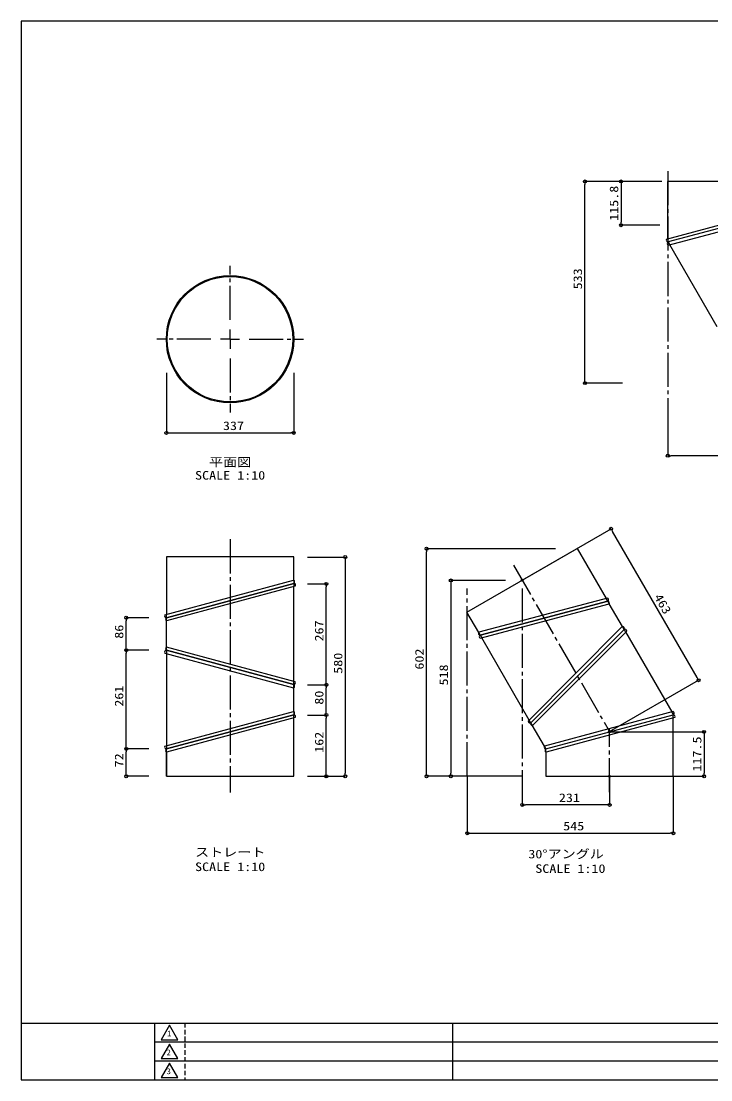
# Model space of a CAD drawing. Units: millimetres, scale not verified, with parts at other scales. Extents: x -2171 to 1829, y -1453 to 1347.
# Drawn here: x -2171 to -347, y -1453 to 1347 of the extents above; entities that cross this region are included whole.
import ezdxf
from ezdxf.enums import TextEntityAlignment as Align

# ---------------------------------------------------------------- set-up
doc = ezdxf.new("R2010")
doc.units = ezdxf.units.MM
doc.header["$LTSCALE"] = 10
doc.header["$PDMODE"] = 32
doc.header["$PDSIZE"] = 5
for name, pattern in [('CHAIN2', [12, 9, -1, 1, -1]), ('DASHED1', [1.8, 1.2, -0.6]), ('DASHED3', [4, 3, -1])]:
    doc.linetypes.add(name, pattern=pattern)
for name, color, linetype in [('0-0_0', 7, 'Continuous'), ('0-1_Defpoints', 7, 'CHAIN2'), ('8-0', 7, 'Continuous')]:
    doc.layers.add(name, color=color, linetype=linetype)
doc.styles.add('ＭＳ ゴシック', font='')
doc.styles.get('ＭＳ ゴシック').set_extended_font_data('MS Gothic')

msp = doc.modelspace()

# ---------------------------------------------------------------- linework, layer by layer
at = {"layer": '0-0_0'}
for p, q in [((-580.6, 923.47), (-680.3, 923.47)), ((-680.12, 923.47), (-680.12, 915.47)), ((-680.12, 398.04), (-680.12, 915.47)), ((-476.48, 923.47), (-584.54, 923.47)), ((-584.36, 923.47), (-584.36, 915.47)), ((-584.36, 915.47), (-584.36, 815.63)), ((-123.71, 923.47), (-460.71, 923.47)), ((-460.71, 771.78), (-460.71, 923.47)), ((-463.99, 770.91), (-123.17, 861.67)), ((-122.76, 853.31), (-460.04, 763.49)), ((-122.9, 853.27), (-460.04, 763.49)), ((-459.78, 755.09), (-118.8, 845.9)), ((-584.36, 807.63), (-584.36, 815.63)), ((-481.72, 807.63), (-584.54, 807.63)), ((-330.4, 538.95), (-455.68, 755.94)), ((-1787.23, 416.87), (-1787.23, 258.1)), ((-1787.23, 416.87), (-1787.23, 258.1)), ((-1450.23, 416.87), (-1450.23, 258.1)), ((-1450.23, 416.87), (-1450.23, 258.1)), ((-680.12, 390.04), (-680.12, 398.04)), ((-580.6, 390.04), (-680.3, 390.04)), ((-1787.23, 258.28), (-1779.23, 258.28)), ((-1787.23, 258.28), (-1779.23, 258.28)), ((-1779.23, 258.28), (-1458.23, 258.28)), ((-1779.23, 258.28), (-1458.23, 258.28)), ((-1450.23, 258.28), (-1458.23, 258.28)), ((-1450.23, 258.28), (-1458.23, 258.28)), ((-460.71, 273.05), (-460.71, 197.71)), ((-460.71, 197.89), (-452.71, 197.89)), ((42.01, 197.89), (-452.71, 197.89)), ((-846.18, -131.32), (-610.49, 4.76)), ((-610.65, 4.67), (-606.65, -2.26)), ((-383.4, -388.94), (-606.65, -2.26)), ((-757.97, -48.09), (-1099.11, -48.09)), ((-1098.93, -48.09), (-1098.93, -56.09)), ((-700.31, -47.1), (-623.9, -179.45)), ((-1787.23, -69.31), (-1787.23, -222.13)), ((-1414.04, -70.11), (-1313.93, -70.11)), ((-1314.11, -70.11), (-1314.11, -78.11)), ((-1314.11, -78.11), (-1314.11, -642.06)), ((-1098.93, -642.06), (-1098.93, -56.09)), ((-1791.07, -223.17), (-1450.53, -131.36)), ((-1787.23, -230.61), (-1450.23, -139.76)), ((-1450.23, -139.76), (-1787.09, -230.57)), ((-889.74, -132.05), (-1034.91, -132.05)), ((-1034.73, -132.05), (-1034.73, -140.05)), ((-1446.25, -147.16), (-1786.95, -239.01)), ((-1450.23, -399.03), (-1450.23, -148.48)), ((-1414.04, -141.1), (-1363.93, -141.1)), ((-1364.11, -141.1), (-1364.11, -149.1)), ((-1364.11, -400.11), (-1364.11, -149.1)), ((-1034.73, -140.05), (-1034.73, -642.06)), ((-620.06, -178.43), (-960.88, -269.19)), ((-619.66, -186.79), (-956.94, -276.61)), ((-956.94, -276.61), (-619.8, -186.83)), ((-956.68, -285.01), (-615.7, -194.21)), ((-580.76, -254.17), (-615.54, -193.93)), ((-1833.51, -230.61), (-1893.63, -230.61)), ((-1893.45, -230.61), (-1893.45, -238.61)), ((-1893.45, -308.66), (-1893.45, -238.61)), ((-1787.23, -308.41), (-1787.23, -238.85)), ((-830.11, -503.97), (-581.08, -254.18)), ((-823.06, -508.49), (-576.64, -261.31)), ((-576.64, -261.31), (-822.96, -508.39)), ((-569.49, -265.73), (-818.62, -515.63)), ((-572.62, -268.27), (-450.42, -479.92)), ((-827.3, -501.15), (-952.58, -284.16)), ((-1833.51, -316.66), (-1893.63, -316.66)), ((-1833.51, -316.66), (-1893.63, -316.66)), ((-1893.45, -316.66), (-1893.45, -308.66)), ((-1893.45, -316.66), (-1893.45, -324.66)), ((-1893.45, -569.56), (-1893.45, -324.66)), ((-1791.21, -324.06), (-1450.51, -415.91)), ((-1450.23, -407.51), (-1787.23, -316.66)), ((-1787.23, -316.66), (-1450.37, -407.47)), ((-1787.23, -324.69), (-1787.23, -569.08)), ((-1446.39, -400.07), (-1786.95, -308.25)), ((-699.89, -384.84), (-700.26, -385.22)), ((-699.59, -384.54), (-699.89, -384.84)), ((-379.4, -395.87), (-383.4, -388.94)), ((-1450.23, -479.01), (-1450.23, -414.76)), ((-1413.98, -408.11), (-1363.93, -408.11)), ((-1413.92, -408.11), (-1363.93, -408.11)), ((-1364.11, -408.11), (-1364.11, -400.11)), ((-1364.11, -408.11), (-1364.11, -416.11)), ((-1364.11, -480.06), (-1364.11, -416.11)), ((-614.93, -531.86), (-379.24, -395.78)), ((-1791.2, -570.15), (-1450.5, -478.86)), ((-1787.23, -577.56), (-1450.23, -487.26)), ((-1450.23, -487.26), (-1787.23, -577.56)), ((-1446.26, -494.67), (-1786.96, -585.96)), ((-1450.23, -650.06), (-1450.23, -495.73)), ((-1414.04, -488.06), (-1363.93, -488.06)), ((-1414.04, -488.06), (-1363.93, -488.06)), ((-1364.11, -488.06), (-1364.11, -480.06)), ((-1364.11, -488.06), (-1364.11, -496.06)), ((-1364.11, -642.06), (-1364.11, -496.06)), ((-446.46, -478.86), (-787.16, -570.15)), ((-783.19, -577.56), (-446.19, -487.26)), ((-783.19, -577.56), (-446.19, -487.26)), ((-442.22, -494.67), (-782.92, -585.96)), ((-446.19, -650.06), (-446.19, -495.73)), ((-787.31, -570.41), (-819.44, -514.77)), ((-614.63, -532.51), (-364.57, -532.51)), ((-364.75, -532.51), (-364.75, -540.51)), ((-364.75, -540.51), (-364.75, -642.06)), ((-1833.51, -577.56), (-1893.63, -577.56)), ((-1833.51, -577.56), (-1893.63, -577.56)), ((-1893.45, -577.56), (-1893.45, -569.56)), ((-1893.45, -577.56), (-1893.45, -585.56)), ((-1893.45, -642.06), (-1893.45, -585.56)), ((-1787.23, -650.06), (-1787.23, -585.81)), ((-1893.45, -650.06), (-1893.45, -642.06)), ((-1364.11, -650.06), (-1364.11, -642.06)), ((-1314.11, -650.06), (-1314.11, -642.06)), ((-1098.93, -650.06), (-1098.93, -642.06)), ((-1034.73, -650.06), (-1034.73, -642.06)), ((-364.75, -650.06), (-364.75, -642.06)), ((-1833.51, -650.06), (-1893.63, -650.06)), ((-1414.04, -650.06), (-1363.93, -650.06)), ((-1363.86, -650.06), (-1313.93, -650.06)), ((-941.4, -650.06), (-1099.11, -650.06)), ((-846.3, -650.06), (-1034.91, -650.06)), ((-991.23, -650.12), (-991.23, -800.74)), ((-783.19, -650.06), (-446.19, -650.06)), ((-614.69, -650.06), (-364.57, -650.06)), ((-614.69, -650.12), (-614.69, -725.85)), ((-446.19, -650.12), (-446.19, -800.74)), ((-845.64, -725.67), (-837.64, -725.67)), ((-622.69, -725.67), (-837.64, -725.67)), ((-614.69, -725.67), (-622.69, -725.67)), ((-991.23, -800.56), (-983.23, -800.56)), ((-983.23, -800.56), (-454.19, -800.56)), ((-446.19, -800.56), (-454.19, -800.56))]:
    msp.add_line(p, q, dxfattribs=at)
at = {"layer": '0-0_0', "linetype": 'DASHED3'}
for p, q in [((-460.71, 771.78), (-460.71, 763.54)), ((-460.04, 763.49), (-455.8, 756.15)), ((-1450.24, -131.51), (-1450.23, -139.76)), ((-1450.23, -139.76), (-1450.23, -148.23)), ((-619.65, -186.79), (-623.89, -179.45)), ((-615.54, -193.93), (-619.66, -186.78)), ((-1787.24, -230.61), (-1787.24, -222.13)), ((-1787.23, -238.85), (-1787.24, -230.6)), ((-961.05, -269.46), (-956.94, -276.61)), ((-956.94, -276.61), (-952.7, -283.95)), ((-576.64, -261.31), (-580.76, -254.17)), ((-576.64, -261.31), (-572.4, -268.65)), ((-1787.23, -316.66), (-1787.23, -308.41)), ((-1787.23, -316.66), (-1787.23, -325.13)), ((-1450.23, -407.47), (-1450.23, -399.03)), ((-1450.23, -415.75), (-1450.23, -407.51)), ((-1450.23, -479.01), (-1450.23, -487.26)), ((-1450.23, -495.73), (-1450.23, -487.26)), ((-823.08, -508.46), (-827.3, -501.15)), ((-450.42, -479.92), (-446.19, -487.26)), ((-446.19, -495.73), (-446.19, -487.26)), ((-818.94, -515.63), (-823.06, -508.49)), ((-1787.23, -569.08), (-1787.23, -577.56)), ((-1787.23, -585.81), (-1787.23, -577.56)), ((-787.31, -570.41), (-783.19, -577.56)), ((-783.19, -585.81), (-783.19, -577.56))]:
    msp.add_line(p, q, dxfattribs=at)
at = {"layer": '0-0_0'}
for points in [[(-961.06, -269.48), (-992.16, -215.6), (-700.31, -47.1)], [(-1450.23, -131.52), (-1450.23, -69.31), (-1787.23, -69.31)], [(-1787.23, -585.81), (-1787.23, -650.06), (-1450.23, -650.06)], [(-783.19, -585.81), (-783.19, -650.06), (-446.19, -650.06)]]:
    msp.add_lwpolyline(points, dxfattribs=at)
for centre, radius in [((-680.12, 923.47), 4), ((-584.36, 923.47), 4), ((-584.36, 807.63), 4), ((-1618.73, 506.15), 168.5), ((-1618.73, 506.15), 165.96), ((-680.12, 390.04), 4), ((-1787.23, 258.28), 4), ((-1787.23, 258.28), 4), ((-1450.23, 258.28), 4), ((-1450.23, 258.28), 4), ((-460.71, 197.89), 4), ((-610.65, 4.67), 4), ((-1098.93, -48.09), 4), ((-1314.11, -70.11), 4), ((-1364.11, -141.1), 4), ((-1034.73, -132.05), 4), ((-1893.45, -230.61), 4), ((-1893.45, -316.66), 4), ((-1893.45, -316.66), 4), ((-379.4, -395.87), 4), ((-1364.11, -408.11), 4), ((-1364.11, -408.11), 4), ((-1364.11, -488.06), 4), ((-1364.11, -488.06), 4), ((-364.75, -532.51), 4), ((-1893.45, -577.56), 4), ((-1893.45, -577.56), 4), ((-1893.45, -650.06), 4), ((-1364.11, -650.06), 4), ((-1314.11, -650.06), 4), ((-1098.93, -650.06), 4), ((-1034.73, -650.06), 4), ((-364.75, -650.06), 4), ((-845.64, -725.67), 4), ((-614.69, -725.67), 4), ((-991.23, -800.56), 4), ((-446.19, -800.56), 4)]:
    msp.add_circle(centre, radius, dxfattribs=at)
for centre, radius, start, end in [((-460.05, 768.24), 4.75, 145.9786, 270.21174), ((-457.69, 759.36), 4.75, 119.61335, 243.8465), ((-1452.57, -135.64), 4.74, 299.57915, 64.48185), ((-1450.2, -144.51), 4.75, 326.15348, 90.38662), ((-622.15, -182.69), 4.75, 299.61339, 63.84653), ((-619.63, -191.53), 4.74, 329.57782, 90.42084), ((-620.02, -191.52), 5.09, 328.06295, 331.69211), ((-1787.12, -225.81), 4.75, 146.15347, 270.38661), ((-1784.89, -234.73), 4.74, 119.57916, 240.42218), ((-1784.56, -234.52), 5.09, 238.30789, 241.93705), ((-956.97, -271.87), 4.74, 145.51815, 270.42085), ((-954.59, -280.75), 4.75, 119.61338, 243.84652), ((-580.92, -259.26), 5.09, 88.39531, 91.85924), ((-580.72, -258.91), 4.74, 329.57916, 90.59568), ((-574.23, -265.41), 4.75, 356.15348, 120.38662), ((-1787.26, -321.41), 4.75, 89.61338, 213.84652), ((-1784.89, -312.54), 4.74, 119.40432, 240.42084), ((-1784.55, -312.74), 5.09, 118.14076, 121.60469), ((-1452.91, -411.42), 5.09, 298.14076, 301.60469), ((-1450.34, -402.71), 4.75, 269.61338, 33.84652), ((-1452.57, -411.63), 4.74, 299.57782, 60.42084), ((-1452.91, -483.34), 5.09, 58.22818, 61.68989), ((-1452.56, -483.13), 4.74, 299.49174, 60.50826), ((-1450.2, -492.01), 4.75, 326.06605, 90.2992), ((-825.37, -504.29), 4.75, 176.15348, 300.38662), ((-448.54, -483.13), 4.75, 299.7008, 63.93395), ((-446.16, -492.01), 4.75, 326.06605, 90.2992), ((-818.98, -510.89), 4.74, 149.57916, 270.42218), ((-1787.25, -572.8), 4.75, 146.06605, 270.2992), ((-1784.9, -581.68), 4.74, 119.49174, 240.50826), ((-783.23, -572.82), 4.74, 149.49174, 270.50826), ((-782.83, -572.82), 5.09, 148.31011, 151.77182), ((-780.85, -581.68), 4.74, 119.49174, 240.50826)]:
    msp.add_arc(centre, radius, start, end, dxfattribs=at)
for p in [(-846.24, -131.35), (-846.24, -131.35), (-614.99, -531.89), (-614.69, -532.51), (-614.69, -650.06)]:
    msp.add_point(p, dxfattribs=at)
at = {"layer": '0-1_Defpoints'}
for p, q in [((-460.71, 950.38), (-460.71, 273.11)), ((-1618.73, 557.02), (-1618.73, 700.08)), ((-1669.6, 506.15), (-1812.66, 506.15)), ((-1618.73, 506.15), (-1644.16, 506.15)), ((-1618.73, 506.15), (-1618.73, 531.58)), ((-1618.73, 506.15), (-1593.3, 506.15)), ((-1618.73, 506.15), (-1618.73, 480.72)), ((-1567.86, 506.15), (-1424.8, 506.15)), ((-1618.73, 455.28), (-1618.73, 312.22)), ((-1618.73, -23.19), (-1618.73, -692.46)), ((-869.3, -91.42), (-616.33, -529.56)), ((-991.23, -650.06), (-991.23, -153.32)), ((-845.64, -153.38), (-845.64, -725.85)), ((-614.69, -691.96), (-614.69, -523.94))]:
    msp.add_line(p, q, dxfattribs=at)
at = {"layer": '8-0'}
for p, q in [((-2171.22, -1302.68), (1828.78, -1302.68)), ((-1818.56, -1302.68), (-1818.56, -1452.68)), ((-1029.91, -1302.68), (-1029.91, -1452.89)), ((-1818.56, -1352.68), (-321.26, -1352.68)), ((-1818.56, -1402.68), (-321.26, -1402.68))]:
    msp.add_line(p, q, dxfattribs=at)
at = {"layer": '8-0', "linetype": 'DASHED1'}
msp.add_line((-1738.56, -1302.68), (-1738.56, -1452.68), dxfattribs=at)
at = {"layer": '8-0'}
for points in [[(-2171.22, -1452.68), (1828.78, -1452.68), (1828.78, 1347.32), (-2171.22, 1347.32)], [(-1778.56, -1308.68), (-1800.59, -1346.83), (-1756.54, -1346.83)], [(-1778.56, -1358.68), (-1800.59, -1396.83), (-1756.54, -1396.83)], [(-1778.56, -1408.68), (-1800.59, -1446.83), (-1756.54, -1446.83)]]:
    msp.add_lwpolyline(points, close=True, dxfattribs=at)

# ---------------------------------------------------------------- texts
at = {"layer": '0-0_0', "style": 'ＭＳ ゴシック', "width": 1.2}
for s, rotation, p in [('115.8', 90, (-585.07, 819.3)), ('533', 90, (-680.84, 638.01)), ('463', 300, (-503.77, -179)), ('86', 90, (-1894.17, -286.13)), ('267', 90, (-1364.83, -293.35)), ('580', 90, (-1314.83, -378.83)), ('602', 90, (-1099.65, -367.82)), ('518', 90, (-1035.45, -409.8)), ('261', 90, (-1894.17, -465.86)), ('80', 90, (-1364.83, -460.58)), ('162', 90, (-1364.83, -587.81)), ('117.5', 90, (-365.15, -637.53)), ('72', 90, (-1894.17, -626.31))]:
    msp.add_text(s, height=22.73, rotation=rotation, dxfattribs=at).set_placement(p, align=Align.BOTTOM_LEFT)
for s, p in [('337', (-1637.48, 259)), ('337', (-1637.48, 259)), ('平面図', (-1674.23, 162.5)), ('SCALE 1:10', (-1711.23, 127.88)), ('231', (-748.91, -724.95)), ('545', (-737.46, -799.84)), ('ストレート', (-1711.23, -869.2)), ('30°アングル', (-829.71, -873.89)), ('SCALE 1:10', (-1711.23, -907.57)), ('SCALE 1:10', (-811.21, -912.4))]:
    msp.add_text(s, height=22.73, dxfattribs=at).set_placement(p, align=Align.BOTTOM_LEFT)
at = {"layer": '8-0', "style": 'ＭＳ ゴシック'}
for s, p in [('1', (-1784.95, -1342.61)), ('2', (-1786.2, -1392.61)), ('3', (-1786.2, -1442.61))]:
    msp.add_text(s, height=15.4, dxfattribs=at).set_placement(p, align=Align.BOTTOM_LEFT)

doc.saveas('drawing.dxf')
